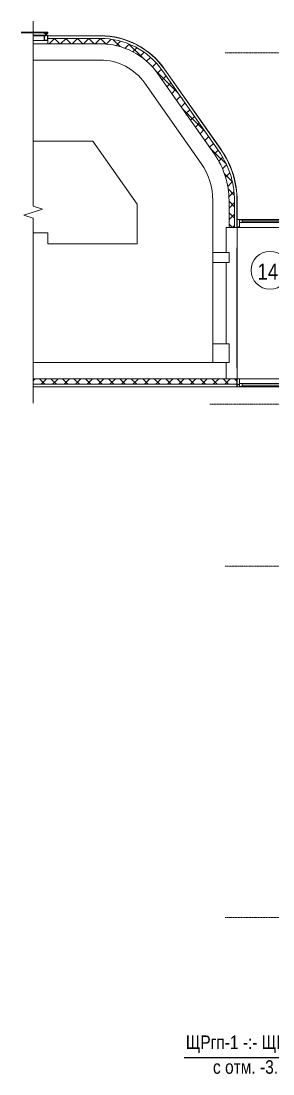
# Model space of a CAD drawing. Header units: metres. Extents: x -187 to 138813, y -64870 to 49448.
# Drawn here: x 25475 to 30128, y -59681 to -40195 of the extents above; entities that cross this region are included whole.
import ezdxf

# ---------------------------------------------------------------- set-up
doc = ezdxf.new("R2010")
doc.units = ezdxf.units.M
doc.linetypes.add('ADSK_Линия сетки', pattern=[21, 12, -3, 3, -3])
for name, color, linetype, lineweight in [('A-ANNO-NOTE', 7, 'Continuous', 5), ('A-AREA-IDEN', 7, 'Continuous', 9), ('A-DETL-GENF', 7, 'Continuous', 5), ('A-DETL-MBND', 7, 'Continuous', 5), ('A-DETL-THIN', 7, 'Continuous', 5), ('A-FLOR', 7, 'Continuous', 5), ('A-GLAZ', 7, 'Continuous', 5), ('A-GLAZ-CURT', 7, 'Continuous', 5), ('A-GLAZ-CWMG', 7, 'Continuous', 5), ('A-WALL', 7, 'Continuous', 5), ('A-WALL-PATT', 7, 'Continuous', 18), ('I-WALL', 7, 'Continuous', 5), ('nadpisi', 84, 'Continuous', 13), ('S-GRID', 7, 'Continuous', 9), ('ЭЛ', 250, 'Continuous', 50)]:
    doc.layers.add(name, color=color, linetype=linetype, lineweight=lineweight)
doc.styles.add('Arial', font='ARIALN.TTF', dxfattribs={"width": 0.8, "height": 2.5})
doc.styles.add('GOST Common_I_1', font='ARIALN.TTF', dxfattribs={"height": 300})
pattern_1 = [(45, (0, 0), (-106.066, 106.066), []), (135, (0, 0), (-106.066, -106.066), [])]

# ---------------------------------------------------------------- blocks, each defined once
blk = doc.blocks.new('Прямоугольный импост - Профиль витража 150х65-543426-1 этаж')
at = {"layer": 'A-DETL-MBND'}
for p, q in [((25903, -40403), (25475, -40403)), ((25903, -40553), (25698, -40553))]:
    blk.add_line(p, q, dxfattribs=at)
blk = doc.blocks.new('Прямоугольный импост - 65 x 150 мм-501646-1 этаж')
at = {"layer": 'A-DETL-GENF'}
for p, q in [((33, 113), (-32, 113)), ((-32, 113), (-32, 18)), ((-32, 18), (-21, 18)), ((-30, 110), (-25, 110)), ((-30, 21), (-30, 110)), ((-24, 21), (-30, 21)), ((-24, 109), (-24, 107)), ((-24, 107), (-18, 107)), ((-24, 23), (-24, 21)), ((-4, 24), (-23, 24)), ((-20, 22), (-18, 22)), ((-18, 107), (-18, 109)), ((-17, 18), (-14, 18)), ((-16, 110), (16, 110)), ((-13, 19), (-13, 21)), ((-12, 22), (-6, 22)), ((-10, 22), (-10, 20)), ((-10, 19), (-8, 19)), ((-8, 19), (-8, 13)), ((-8, 13), (-8, 2)), ((-8, 2), (-7, 2)), ((-7, 0), (-8, 0)), ((-8, -12), (-8, 0)), ((-6, 2), (-6, 1)), ((-5, 21), (-5, 19)), ((-5, 13), (-5, 20)), ((-5, 5), (-5, 13)), ((-3, 5), (-5, 5)), ((-4, 18), (-1, 18)), ((-3, 21), (-3, 23)), ((3, 21), (-3, 21)), ((-3, -1), (-1, 4)), ((0, 26), (-2, 24)), ((-2, 24), (-2, 13)), ((-2, 13), (-2, -1)), ((-1, 18), (0, 19)), ((2, 24), (0, 26)), ((0, 19), (1, 18)), ((1, 18), (4, 18)), ((1, 4), (3, -1)), ((2, 13), (2, 24)), ((2, -1), (2, 13)), ((3, 23), (3, 21)), ((5, 5), (3, 5)), ((23, 24), (4, 24)), ((5, 19), (5, 21)), ((5, 20), (5, 13)), ((5, 13), (5, 5)), ((6, 22), (12, 22)), ((6, 1), (6, 2)), ((7, 2), (8, 2)), ((8, 0), (7, 0)), ((8, 19), (10, 19)), ((8, 13), (8, 19)), ((8, 2), (8, 13)), ((8, -12), (8, 0)), ((10, 20), (10, 22)), ((13, 21), (13, 19)), ((14, 18), (17, 18)), ((18, 109), (18, 107)), ((18, 107), (24, 107)), ((18, 22), (20, 22)), ((21, 18), (33, 18)), ((24, 107), (24, 109)), ((24, 21), (24, 24)), ((30, 21), (24, 21)), ((25, 110), (30, 110)), ((30, 109), (30, 21)), ((33, 18), (33, 113)), ((-30, -17), (-32, -17)), ((-32, -18), (-32, -22)), ((-32, -23), (-31, -23)), ((-32, -25), (-32, -37)), ((-32, -37), (33, -37)), ((-30, -23), (-31, -23)), ((-31, -25), (-30, -25)), ((-31, -36), (-31, -25)), ((-16, -36), (-31, -36)), ((-30, -25), (-28, -30)), ((-27, -21), (-29, -21)), ((-27, -23), (-25, -23)), ((-27, -26), (-27, -23)), ((-26, -29), (-27, -26)), ((-6, -17), (-26, -17)), ((-23, -20), (-8, -20)), ((-23, -21), (-23, -20)), ((0, -35), (-16, -36)), ((-8, -17), (-8, -12)), ((-7, -12), (-8, -12)), ((0, -20), (-8, -20)), ((-8, -20), (-8, -20)), ((-7, -12), (-6, -12)), ((-7, -12), (-7, -12)), ((-6, -12), (-4, -12)), ((-5, -17), (-6, -17)), ((-6, -21), (-6, -20)), ((6, -21), (-6, -21)), ((-2, -1), (-5, -4)), ((-5, -4), (5, -4)), ((-5, -4), (-5, -12)), ((-5, -17), (-5, -17)), ((5, -17), (-5, -17)), ((-5, -25), (-5, -21)), ((-5, -25), (5, -25)), ((-4, -12), (-3, -12)), ((-4, -12), (-4, -12)), ((-4, -12), (-4, -12)), ((4, -26), (-4, -26)), ((-3, -12), (-3, -1)), ((-3, -12), (-3, -17)), ((-3, -25), (-3, -21)), ((2, -1), (-2, -1)), ((0, -20), (0, -20)), ((0, -20), (0, -20)), ((8, -20), (0, -20)), ((16, -36), (0, -35)), ((5, -4), (2, -1)), ((3, -1), (3, -12)), ((3, -12), (3, -17)), ((3, -12), (4, -12)), ((3, -25), (3, -21)), ((4, -12), (6, -12)), ((4, -12), (4, -12)), ((4, -12), (4, -12)), ((5, -4), (5, -12)), ((5, -17), (5, -17)), ((6, -17), (5, -17)), ((5, -25), (5, -21)), ((6, -12), (7, -12)), ((26, -17), (6, -17)), ((6, -20), (6, -21)), ((8, -12), (7, -12)), ((7, -12), (7, -12)), ((8, -12), (8, -17)), ((8, -20), (23, -20)), ((8, -20), (8, -20)), ((31, -36), (16, -36)), ((23, -20), (23, -21)), ((25, -23), (27, -23)), ((26, -20), (26, -19)), ((27, -26), (26, -29)), ((29, -21), (27, -21)), ((27, -23), (27, -26)), ((28, -30), (30, -25)), ((32, -17), (30, -17)), ((30, -19), (30, -20)), ((31, -23), (30, -23)), ((30, -25), (31, -25)), ((31, -23), (32, -23)), ((31, -25), (31, -36)), ((33, -22), (33, -18)), ((33, -37), (33, -25))]:
    blk.add_line(p, q, dxfattribs=at)
for centre, radius, start, end in [((-25, 109), 1.52, 0, 90), ((-23, 24), 0.762, 90, 180), ((-20, 21), 1.27, 90, 180), ((-19, 20), 2.29, 180, 225.1897), ((-21, 18), 0.381, 270, 45.1897), ((-16, 109), 1.52, 90, 180), ((-18, 21), 1.27, 0, 90), ((-19, 20), 2.29, 314.8103, 0), ((-17, 18), 0.381, 134.8103, 270), ((-14, 19), 0.762, 270, 0), ((-12, 21), 0.762, 90, 180), ((-10, 20), 0.762, 180, 270), ((-8, 2), 0.254, 180, 270), ((-8, 0), 0.254, 90, 180), ((-7, 20), 1.52, 360, 90), ((-7, 2), 0.254, 360, 90), ((-7, 1), 0.254, 270, 360), ((-6, 21), 0.762, 0, 90), ((-4, 19), 0.762, 180, 270), ((0, 4), 3.63, 17.5064, 162.4936), ((0, 4), 1.09, 15, 165), ((4, 23), 1.52, 105.0041, 180), ((4, 19), 0.762, 270, 0), ((7, 20), 1.52, 90, 180), ((6, 21), 0.762, 90, 180), ((7, 2), 0.254, 90, 180), ((7, 1), 0.254, 180, 270), ((8, 2), 0.254, 270, 0), ((8, 0), 0.254, 0, 90), ((10, 20), 0.762, 270, 0), ((12, 21), 0.762, 0, 90), ((14, 19), 0.762, 180, 270), ((16, 109), 1.52, 0, 90), ((18, 21), 1.27, 90, 180), ((19, 20), 2.29, 180, 225.1897), ((17, 18), 0.381, 270, 45.1897), ((20, 21), 1.27, 0, 90), ((19, 20), 2.29, 314.8103, 0), ((21, 18), 0.381, 134.8103, 270), ((23, 24), 0.762, 0, 90), ((25, 109), 1.52, 90, 180), ((-32, -18), 0.508, 90, 180), ((-32, -22), 0.762, 180, 270), ((-31, -25), 1.52, 90, 180), ((-31, -24), 1.27, 288.6629, 90), ((-30, -17), 0.381, 314.8103, 90), ((-28, -19), 2.29, 134.8103, 180), ((-29, -20), 1.27, 180, 270), ((-30, -24), 1.02, 270, 90), ((-27, -30), 1.02, 210, 30), ((-27, -20), 1.27, 270, 0), ((-26, -17), 0.381, 90, 225.1897), ((-28, -19), 2.29, 0, 45.1897), ((-25, -21), 1.52, 270, 0), ((-4, -24), 1.38, 200.9416, 339.0732), ((0, -21), 4.19, 234.2873, 305.7127), ((4, -24), 1.38, 200.9416, 339.0732), ((25, -21), 1.52, 180, 270), ((26, -17), 0.381, 314.8103, 90), ((28, -19), 2.29, 134.8103, 180), ((27, -20), 1.27, 180, 270), ((27, -30), 1.02, 150, 330), ((29, -20), 1.27, 270, 0), ((30, -24), 1.02, 90, 270), ((31, -24), 1.27, 90, 251.3371), ((30, -17), 0.381, 90, 225.1897), ((28, -19), 2.29, 0, 45.1897), ((31, -25), 1.52, 360, 90), ((32, -18), 0.508, 0, 90), ((32, -22), 0.762, 270, 0)]:
    blk.add_arc(centre, radius, start, end, dxfattribs=at)
blk = doc.blocks.new('Прямоугольный импост - Профиль витража 150х65-823817-1 этаж')
at = {"layer": 'A-GLAZ-CWMG', "lineweight": 18}
for p, q in [((-65, 18), (-65, 113)), ((-65, 113), (0, 113)), ((-41.1875, 18), (-65, 18)), ((-41.1875, 13), (-41.1875, 18)), ((-41.1875, -17), (-41.1875, 13)), ((0, 18), (-23.8125, 18)), ((-23.8125, 18), (-23.8125, 13)), ((-23.8125, 13), (-23.8125, -17)), ((0, 113), (0, 18)), ((-65, -37), (-65, -17)), ((-65, -17), (-41.1875, -17)), ((0, -37), (-65, -37)), ((-23.8125, -17), (0, -17)), ((0, -17), (0, -37))]:
    blk.add_line(p, q, dxfattribs=at)
blk = doc.blocks.new('Системная панель - Сплошная-823821-1 этаж')
at = {"layer": 'A-GLAZ-CURT', "lineweight": 13}
for p, q in [((673, 25), (221, 25)), ((673, -13), (673, 25)), ((444, -25), (673, -25)), ((673, -25), (673, -13))]:
    blk.add_line(p, q, dxfattribs=at)
blk = doc.blocks.new('Вышка АР_rvt-1-1 этаж')
at = {"layer": 'A-WALL-PATT', "lineweight": 5}
h = blk.add_hatch(dxfattribs=at)
h.set_pattern_fill('FP_123', color=256, style=0, pattern_type=2)
h.set_pattern_definition(pattern_1)
h.paths.add_polyline_path([(25968, -40616), (26940, -40616), (26940, -40516), (25968, -40516)], flags=0)
h = blk.add_hatch(dxfattribs=at)
h.set_pattern_fill('FP_123', color=256, style=0, pattern_type=2)
h.set_pattern_definition(pattern_1)
h.paths.add_polyline_path([(28005, -41170), (28087, -41113), (28013, -41016), (27930, -40926), (27840, -40843), (27743, -40769), (27640, -40703), (27532, -40647), (27419, -40600), (27302, -40563), (27183, -40537), (27058, -40521), (26940, -40516), (26940, -40616), (27065, -40622), (27188, -40640), (27309, -40669), (27427, -40710), (27540, -40763), (27648, -40825), (27749, -40898), (27846, -40984), (27929, -41071), (27990, -41150)], flags=0)
h = blk.add_hatch(dxfattribs=at)
h.set_pattern_fill('FP_123', color=256, style=0, pattern_type=2)
h.set_pattern_definition(pattern_1)
h.paths.add_polyline_path([(29047, -42658), (29129, -42601), (28087, -41113), (28005, -41170), (29021, -42622)], flags=0)
h = blk.add_hatch(dxfattribs=at)
h.set_pattern_fill('FP_123', color=256, style=0, pattern_type=2)
h.set_pattern_definition(pattern_1)
h.paths.add_polyline_path([(29318, -43518), (29418, -43518), (29412, -43378), (29394, -43241), (29364, -43104), (29321, -42970), (29268, -42842), (29204, -42718), (29129, -42601), (29047, -42658), (29117, -42768), (29178, -42885), (29228, -43005), (29267, -43130), (29295, -43258), (29313, -43388), (29314, -43413)], flags=0)
h = blk.add_hatch(dxfattribs=at)
h.set_pattern_fill('FP_123', color=256, style=0, pattern_type=2)
h.set_pattern_definition(pattern_1)
h.paths.add_polyline_path([(29318, -44016), (29418, -44016), (29418, -43518), (29318, -43518), (29318, -43675)], flags=0)
h = blk.add_hatch(dxfattribs=at)
h.set_pattern_fill('FP_123', color=256, style=0, pattern_type=2)
h.set_pattern_definition(pattern_1)
h.paths.add_polyline_path([(25698, -46916), (29463, -46916), (29463, -46816), (25698, -46816)], flags=0)
at = {"layer": 'A-DETL-MBND'}
for p, q in [((25698, -40916), (26940, -40916)), ((27759, -41342), (28801, -42830)), ((29018, -43518), (29018, -44476)), ((29018, -44666), (29018, -46166)), ((29018, -46516), (25698, -46516))]:
    blk.add_line(p, q, dxfattribs=at)
for centre, radius, start, end in [((26940, -41916), 1000, 35, 90), ((27818, -43518), 1200, 0, 35)]:
    blk.add_arc(centre, radius, start, end, dxfattribs=at)
at = {"layer": 'A-FLOR', "lineweight": 18}
for p, q in [((26940, -40916), (25698, -40916)), ((28801, -42830), (27759, -41342)), ((25698, -42416), (26802, -42416)), ((26802, -42416), (27618, -43581)), ((27618, -43581), (27618, -44316)), ((29018, -44476), (29018, -43518)), ((25968, -44116), (25698, -44116)), ((25968, -44316), (25968, -44116)), ((27618, -44316), (25968, -44316)), ((29018, -46166), (29018, -44666)), ((25698, -46516), (29018, -46516))]:
    blk.add_line(p, q, dxfattribs=at)
for centre, radius, start, end in [((26940, -41916), 1000, 35, 90), ((27818, -43518), 1200, 0, 35)]:
    blk.add_arc(centre, radius, start, end, dxfattribs=at)
at = {"layer": 'A-WALL'}
for p, q in [((26940, -40470), (25968, -40470)), ((26940, -40516), (25968, -40516)), ((29129, -42601), (28087, -41113)), ((29166, -42573), (28125, -41087)), ((29418, -44016), (29418, -43518)), ((29464, -44016), (29464, -43519)), ((25698, -46916), (29463, -46916)), ((25698, -46962), (29463, -46962))]:
    blk.add_line(p, q, dxfattribs=at)
at = {"layer": 'A-WALL', "lineweight": 18}
for p, q in [((29318, -44476), (29018, -44476)), ((29018, -44476), (29018, -44666)), ((29318, -44666), (29318, -44476)), ((29018, -44666), (29318, -44666)), ((29318, -46166), (29018, -46166)), ((29018, -46166), (29018, -46516)), ((29318, -46516), (29318, -46166)), ((29018, -46516), (29318, -46516))]:
    blk.add_line(p, q, dxfattribs=at)
at = {"layer": 'A-WALL'}
for centre, radius, start, end in [((26940, -41916), 1446, 89.6672, 90), ((26940, -41916), 1400, 35, 90), ((26940, -41916), 1446, 35, 89.6245), ((27818, -43518), 1600, 20.0367, 35), ((27818, -43518), 1646, 0, 35), ((27818, -43518), 1600, 10, 20), ((27818, -43518), 1600, 0, 9.9633)]:
    blk.add_arc(centre, radius, start, end, dxfattribs=at)
at = {"layer": 'I-WALL', "lineweight": 18}
for p, q in [((26940, -40466), (25968, -40466)), ((25968, -40466), (25968, -40616)), ((25968, -40616), (26940, -40616)), ((29170, -42572), (28128, -41084)), ((28005, -41170), (29047, -42658)), ((29318, -43518), (29318, -44016)), ((29468, -44016), (29468, -43518)), ((29318, -44016), (29468, -44016)), ((29463, -46816), (25698, -46816)), ((29463, -46966), (29463, -46816)), ((25698, -46966), (29463, -46966))]:
    blk.add_line(p, q, dxfattribs=at)
at = {"layer": 'I-WALL'}
blk.add_line((25968, -40616), (25698, -40616), dxfattribs=at)
at = {"layer": 'I-WALL', "lineweight": 18}
for centre, radius, start, end in [((26940, -41916), 1450, 35, 90), ((26940, -41916), 1300, 35, 90), ((27818, -43518), 1500, 0, 35), ((27818, -43518), 1650, 0, 35)]:
    blk.add_arc(centre, radius, start, end, dxfattribs=at)
at = {"lineweight": 5}
for name, p in [('Прямоугольный импост - Профиль витража 150х65-543426-1 этаж', (0, 0)), ('Системная панель - Сплошная-823821-1 этаж', (25254, -40440))]:
    blk.add_blockref(name, p, dxfattribs=at)
at = {"lineweight": 5, "extrusion": (0, 0, -1), "rotation": 180}
for name, p in [('Прямоугольный импост - 65 x 150 мм-501646-1 этаж', (-25936, -40440)), ('Прямоугольный импост - Профиль витража 150х65-823817-1 этаж', (-25968, -40440))]:
    blk.add_blockref(name, p, dxfattribs=at)
blk = doc.blocks.new('M_Тент витража777 - M_Тент витража одинарное справо-2678804-1 этаж')
at = {"layer": 'A-GLAZ', "lineweight": 13}
for p, q in [((-475, 20), (-525, 20)), ((-525, 20), (-525, -30)), ((-525, -30), (-525, 20)), ((-475, -30), (-475, 20)), ((475, -30), (475, 20)), ((475, 20), (525, 20)), ((525, 20), (525, -30)), ((525, 20), (525, -30)), ((-525, -30), (-475, -30)), ((-475, -4.6), (475, -4.6)), ((525, -30), (475, -30))]:
    blk.add_line(p, q, dxfattribs=at)
at = {"layer": 'A-GLAZ'}
for p, q in [((-475, 20), (475, 20)), ((475, -30), (-475, -30))]:
    blk.add_line(p, q, dxfattribs=at)
blk = doc.blocks.new('Прямоугольный импост - 50 x 150мм-2240715-1 этаж')
at = {"layer": 'A-GLAZ-CWMG'}
for p, q in [((30563, -43866), (29513, -43866)), ((29513, -44016), (30563, -44016))]:
    blk.add_line(p, q, dxfattribs=at)
blk = doc.blocks.new('Прямоугольный импост - 50 x 150мм-2242387-1 этаж')
at = {"layer": 'A-GLAZ-CWMG'}
h = blk.add_hatch(dxfattribs=at)
h.set_pattern_fill('FP_129', color=256, style=0, pattern_type=2)
h.set_pattern_definition([(210, (29462.65, -43895.62), (60, -103.92305), [])])
h.paths.add_polyline_path([(0, 120), (-50, 120), (-50, -30), (0, -30)], flags=0)
at = {"layer": 'A-GLAZ-CWMG', "lineweight": 18}
for p, q in [((-6, 120), (-50, 120)), ((-50, 120), (-50, -30)), ((0, 120), (-6, 120)), ((0, -30), (0, 120)), ((-50, -30), (-6, -30)), ((-6, -30), (0, -30))]:
    blk.add_line(p, q, dxfattribs=at)
blk = doc.blocks.new('M_Тент витража777 - M_Тент витража одинарное справо-2678805-1 этаж')
at = {"layer": 'A-GLAZ', "lineweight": 13}
for p, q in [((-525, -20), (-525, 30)), ((-525, 30), (-475, 30)), ((-525, 30), (-525, -20)), ((-475, 30), (-475, -20)), ((-475, 4.6), (475, 4.6)), ((475, 30), (475, -20)), ((525, 30), (475, 30)), ((525, -20), (525, 30)), ((525, -20), (525, 30)), ((-475, -20), (-525, -20)), ((475, -20), (525, -20))]:
    blk.add_line(p, q, dxfattribs=at)
at = {"layer": 'A-GLAZ'}
for p, q in [((475, 30), (-475, 30)), ((-475, -20), (475, -20))]:
    blk.add_line(p, q, dxfattribs=at)
blk = doc.blocks.new('Прямоугольный импост - 50 x 150мм-2243405-1 этаж')
at = {"layer": 'A-GLAZ-CWMG'}
h = blk.add_hatch(dxfattribs=at)
h.set_pattern_fill('FP_131', color=256, style=0, pattern_type=2)
h.set_pattern_definition([(210, (29462.65, -46935.67), (60, -103.92305), [])])
h.paths.add_polyline_path([(0, 30), (-50, 30), (-50, -120), (0, -120), (0, 25)], flags=0)
at = {"layer": 'A-GLAZ-CWMG', "lineweight": 18}
for p, q in [((-50, 30), (-50, -120)), ((-6, 30), (-50, 30)), ((0, 30), (-6, 30)), ((0, -120), (0, 30)), ((-50, -120), (-6, -120)), ((-6, -120), (0, -120))]:
    blk.add_line(p, q, dxfattribs=at)
blk = doc.blocks.new('Прямоугольный импост - 50 x 150мм-2243394-1 этаж')
at = {"layer": 'A-GLAZ-CWMG'}
for p, q in [((29513, -46816), (30563, -46816)), ((30563, -46966), (29513, -46966))]:
    blk.add_line(p, q, dxfattribs=at)
blk = doc.blocks.new('ADSK_Обрыв_Линия - По умолчанию-2256805-1 этаж')
at = {"layer": 'A-DETL-GENF'}
for p, q in [((0, 0), (3126, 0)), ((3348, 0), (6471, 0))]:
    blk.add_line(p, q, dxfattribs=at)
blk = doc.blocks.new('ПСС_Марка_помещения - Имя_2_5мм-224473-1 этаж')
at = {"layer": 'A-AREA-IDEN'}
for start, end in [(360, 180), (180, 360)]:
    blk.add_arc((-0.07, 0.04), 3.5, start, end, dxfattribs=at)

msp = doc.modelspace()

# ---------------------------------------------------------------- linework, layer by layer
at = {"layer": 'A-ANNO-NOTE', "lineweight": 9}
for p, q in [((25698.0082, -40453.2318), (25698.0082, -40194.5214)), ((25698.0082, -40494.5214), (25698.0082, -40453.2318)), ((25698.0082, -43620.0828), (25871.2133, -43675.0828)), ((25698.0082, -43620.0828), (25871.2133, -43675.0828)), ((25524.7079, -43786.3915), (25698.0082, -43730.0828)), ((25524.7079, -43786.3915), (25698.0082, -43730.0828)), ((25698.0082, -43842.7002), (25524.7079, -43786.3915)), ((25698.0082, -43842.7002), (25524.7079, -43786.3915)), ((25698.0082, -43730.0828), (25871.2133, -43675.0828)), ((25698.0082, -46965.6443), (25698.0082, -47265.6443))]:
    msp.add_line(p, q, dxfattribs=at)
at = {"layer": 'A-DETL-MBND'}
for p, q in [((29468.2561, -44015.7058), (29468.2561, -46815.6443)), ((29464.2561, -46619.2094), (29464.2561, -44389.2094))]:
    msp.add_line(p, q, dxfattribs=at)
at = {"layer": 'A-DETL-THIN'}
for p, q in [((25968.2561, -40453.2318), (25698.0082, -40453.2318)), ((25698.0082, -40453.2318), (25698.0082, -43620.0724)), ((25968.2561, -40465.6443), (25968.2561, -40453.2318)), ((26940.1233, -40465.6443), (25968.2561, -40465.6443)), ((29169.857, -42572.0362), (28127.8938, -41083.9585)), ((25698.0082, -43620.0724), (25871.2404, -43675.0746)), ((29468.2561, -46965.6443), (29468.2561, -43518.4373)), ((25871.2404, -43675.0746), (25524.703, -43786.4072)), ((25524.703, -43786.4072), (25698.0082, -43842.713)), ((25698.0082, -43842.713), (25698.0082, -46965.6443)), ((25698.0082, -46965.6443), (29468.2561, -46965.6443))]:
    msp.add_line(p, q, dxfattribs=at)
for centre, radius, start, end in [((26940.1233, -41915.6443), 1450, 35, 90), ((27818.2561, -43518.4373), 1650, 0, 35)]:
    msp.add_arc(centre, radius, start, end, dxfattribs=at)
at = {"layer": 'A-FLOR', "lineweight": 18}
for p, q in [((29264.6832, -44015.6443), (29318.2561, -44015.6443)), ((29264.6832, -44475.6443), (29264.6832, -44015.6443)), ((29264.6832, -46165.6443), (29264.6832, -44665.6443)), ((29264.6832, -46815.6443), (29264.6832, -46515.6443))]:
    msp.add_line(p, q, dxfattribs=at)
at = {"layer": 'S-GRID', "linetype": 'ADSK_Линия сетки'}
for p, q in [((95458.7083, -40785.6443), (29247.2594, -40785.6443)), ((45468.1606, -47285.6443), (28964.2024, -47285.6443)), ((73297.2165, -50284.9002), (29247.2594, -50285.6443)), ((95458.7083, -56785.6443), (29247.2594, -56785.6443))]:
    msp.add_line(p, q, dxfattribs=at)
at = {"layer": 'ЭЛ', "color": 7, "lineweight": 25}
msp.add_line((31626.3082, -59384.6192), (28487.5458, -59384.6192), dxfattribs=at)

# ---------------------------------------------------------------- block references
at = {"lineweight": 5}
msp.add_blockref('Вышка АР_rvt-1-1 этаж', (0, 0), dxfattribs=at)
at = {"layer": 'A-AREA-IDEN', "color": 18, "true_color": 0x000000, "xscale": 99.99999999999993, "yscale": 99.99999999999993, "zscale": 99.99999999999993}
msp.add_blockref('ПСС_Марка_помещения - Имя_2_5мм-224473-1 этаж', (30082.2811, -44810.9388), dxfattribs=at)
at = {"layer": 'A-DETL-GENF', "rotation": 270.0000000000003}
msp.add_blockref('ADSK_Обрыв_Линия - По умолчанию-2256805-1 этаж', (25698.0082, -40494.5214), dxfattribs=at)
at = {"layer": 'A-GLAZ'}
for name, p in [('M_Тент витража777 - M_Тент витража одинарное справо-2678804-1 этаж', (30037.6532, -43895.621)), ('M_Тент витража777 - M_Тент витража одинарное справо-2678805-1 этаж', (30037.6532, -46935.6677))]:
    msp.add_blockref(name, p, dxfattribs=at)
at = {"layer": 'A-GLAZ-CWMG', "rotation": 180}
for name, p in [('Прямоугольный импост - 50 x 150мм-2242387-1 этаж', (29462.6532, -43895.621)), ('Прямоугольный импост - 50 x 150мм-2243405-1 этаж', (29462.6532, -46935.6677))]:
    msp.add_blockref(name, p, dxfattribs=at)
at = {"layer": 'A-GLAZ-CWMG'}
for name in ['Прямоугольный импост - 50 x 150мм-2240715-1 этаж', 'Прямоугольный импост - 50 x 150мм-2243394-1 этаж']:
    msp.add_blockref(name, (0, 0), dxfattribs=at)

# ---------------------------------------------------------------- texts
at = {"layer": 'A-AREA-IDEN', "color": 18, "true_color": 0x000000, "insert": (29842.5968, -44682.4789), "char_height": 300, "width": 577.215, "attachment_point": 1, "style": 'GOST Common_I_1'}
msp.add_mtext('140', dxfattribs=at)
at = {"layer": 'nadpisi', "color": 7, "style": 'Arial'}
for s, p in [('ЩРгп-1 -:- ЩРгп-13', (28519.393, -59219.493)), ('с отм. -3.100', (29021.2283, -59677.9363))]:
    msp.add_text(s, height=250, dxfattribs=at).set_placement(p)

doc.saveas('drawing.dxf')
